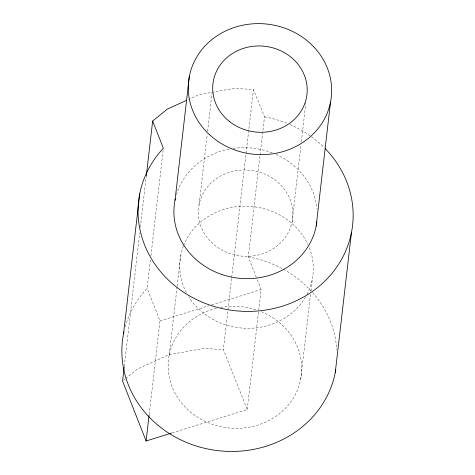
<?xml version="1.0" encoding="UTF-8"?>
<svg xmlns="http://www.w3.org/2000/svg" width="475" height="475" viewBox="0 0 475 475"><rect width="100%" height="100%" fill="white"/><g stroke="black" fill="none" stroke-linecap="round" stroke-linejoin="round"><path stroke-width="0.36" stroke-dasharray="2.38 1.78" d="M124.272 366.35L139.703 232.999M140.386 227.103L146.181 177.009M125.228 326.758A107.665 98.123 6.6 0 1 147.161 288.295L150.486 259.552M150.913 255.865L163.109 150.468M149.168 414.485L159.992 320.957L147.161 288.295M169.171 355.3L177.086 286.9M177.169 286.164L180.743 255.271M199.084 204.672L207.237 134.211M207.575 131.278L211.993 93.112M172.271 432.856L247.237 409.545L223.357 349.618L231.628 278.154M231.711 277.418L253.448 89.549L233.955 88.356L199.055 94.679L188.931 99.269M256.316 277.263L248.294 256.85L259.979 155.877M260.062 155.141L264.498 116.814L253.448 89.549M247.237 409.545L261.125 289.512L256.583 277.946M292.119 221.641A47.31 43.118 6.6 0 0 229.532 172.253A47.31 43.118 6.6 0 0 215.151 245.575A47.31 43.118 6.6 0 0 292.119 221.641L301.037 144.578M301.376 141.645L305.876 102.742M300.711 379.293L310.579 293.978M310.917 291.033L312.283 279.27M123.613 380.238L125.174 378.961M125.75 378.498L137.239 369.14L168.963 354.748L203.864 348.424L223.357 349.618M159.992 320.957L208.792 305.787M211.618 304.908L261.125 289.512M176.385 194.744A71.778 65.419 6.6 0 1 229.52 149.019M233.077 148.432A71.778 65.419 6.6 0 1 272.751 153.069M276.034 154.446A71.778 65.419 6.6 0 1 317.039 208.97M264.498 116.814A107.665 98.123 6.6 0 1 287.221 123.381M289.922 124.509A107.665 98.123 6.6 0 1 310.882 136.355M311.469 136.776A107.665 98.123 6.6 0 1 324.265 147.695M248.294 256.85A107.665 98.123 6.6 0 1 336.775 349.826M261.321 311.742A66.88 60.954 6.6 0 1 285.867 407.782A66.88 60.954 6.6 0 1 178.653 399.077A66.88 60.954 6.6 0 1 217.063 308.15M220.614 307.414A66.88 60.954 6.6 0 1 256.553 309.973M309.338 247.736A66.88 60.954 6.6 0 1 307.004 294.346M305.591 296.905A66.88 60.954 6.6 0 1 247.968 328.308A66.88 60.954 6.6 0 1 188.848 296.97M186.337 292.606A66.88 60.954 6.6 0 1 183.344 246.187M183.605 245.504A66.88 60.954 6.6 0 1 244.5 206.233A66.88 60.954 6.6 0 1 307.954 244.494"/><path stroke-width="0.71" d="M123.53 333.883L139.733 193.842M124.189 367.086L122.568 381.087L146.104 440.99L171.564 433.075M146.264 176.273L152.659 121.012L167.331 109.072L186.907 100.189M146.104 440.99L149.085 415.221M175.02 200.278L189.371 76.249M316.184 226.029L330.535 101.994A71.778 65.419 6.6 0 0 235.57 27.063A71.778 65.419 6.6 0 0 213.75 138.308A71.778 65.419 6.6 0 0 330.535 101.994M335.267 372.507L351.47 232.465M152.659 121.012L163.364 148.259A107.665 98.123 6.6 0 0 172.686 283.949A107.665 98.123 6.6 0 0 321.308 284.394A107.665 98.123 6.6 0 0 325.298 148.74M316.855 221.819A71.778 65.419 6.6 0 1 234.543 277.649A71.778 65.419 6.6 0 1 175.311 198.894M335.783 369.639A107.665 98.123 6.6 0 1 210.894 449.605A107.665 98.123 6.6 0 1 123.975 331.74M229.502 121.541A47.31 43.118 6.6 0 0 306.47 97.607A47.31 43.118 6.6 0 0 243.883 48.218A47.31 43.118 6.6 0 0 229.502 121.541"/></g></svg>
